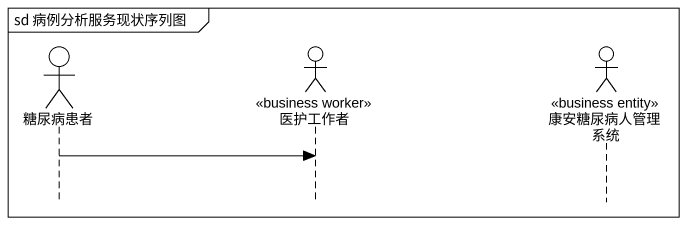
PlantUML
@startuml
mainframe sd 病例分析服务现状序列图
hide footbox
actor 糖尿病患者
actor 医护工作者 <<business worker>>
actor 康安糖尿病人管理系统 <<business entity>>

糖尿病患者 -> 医护工作者
@enduml
